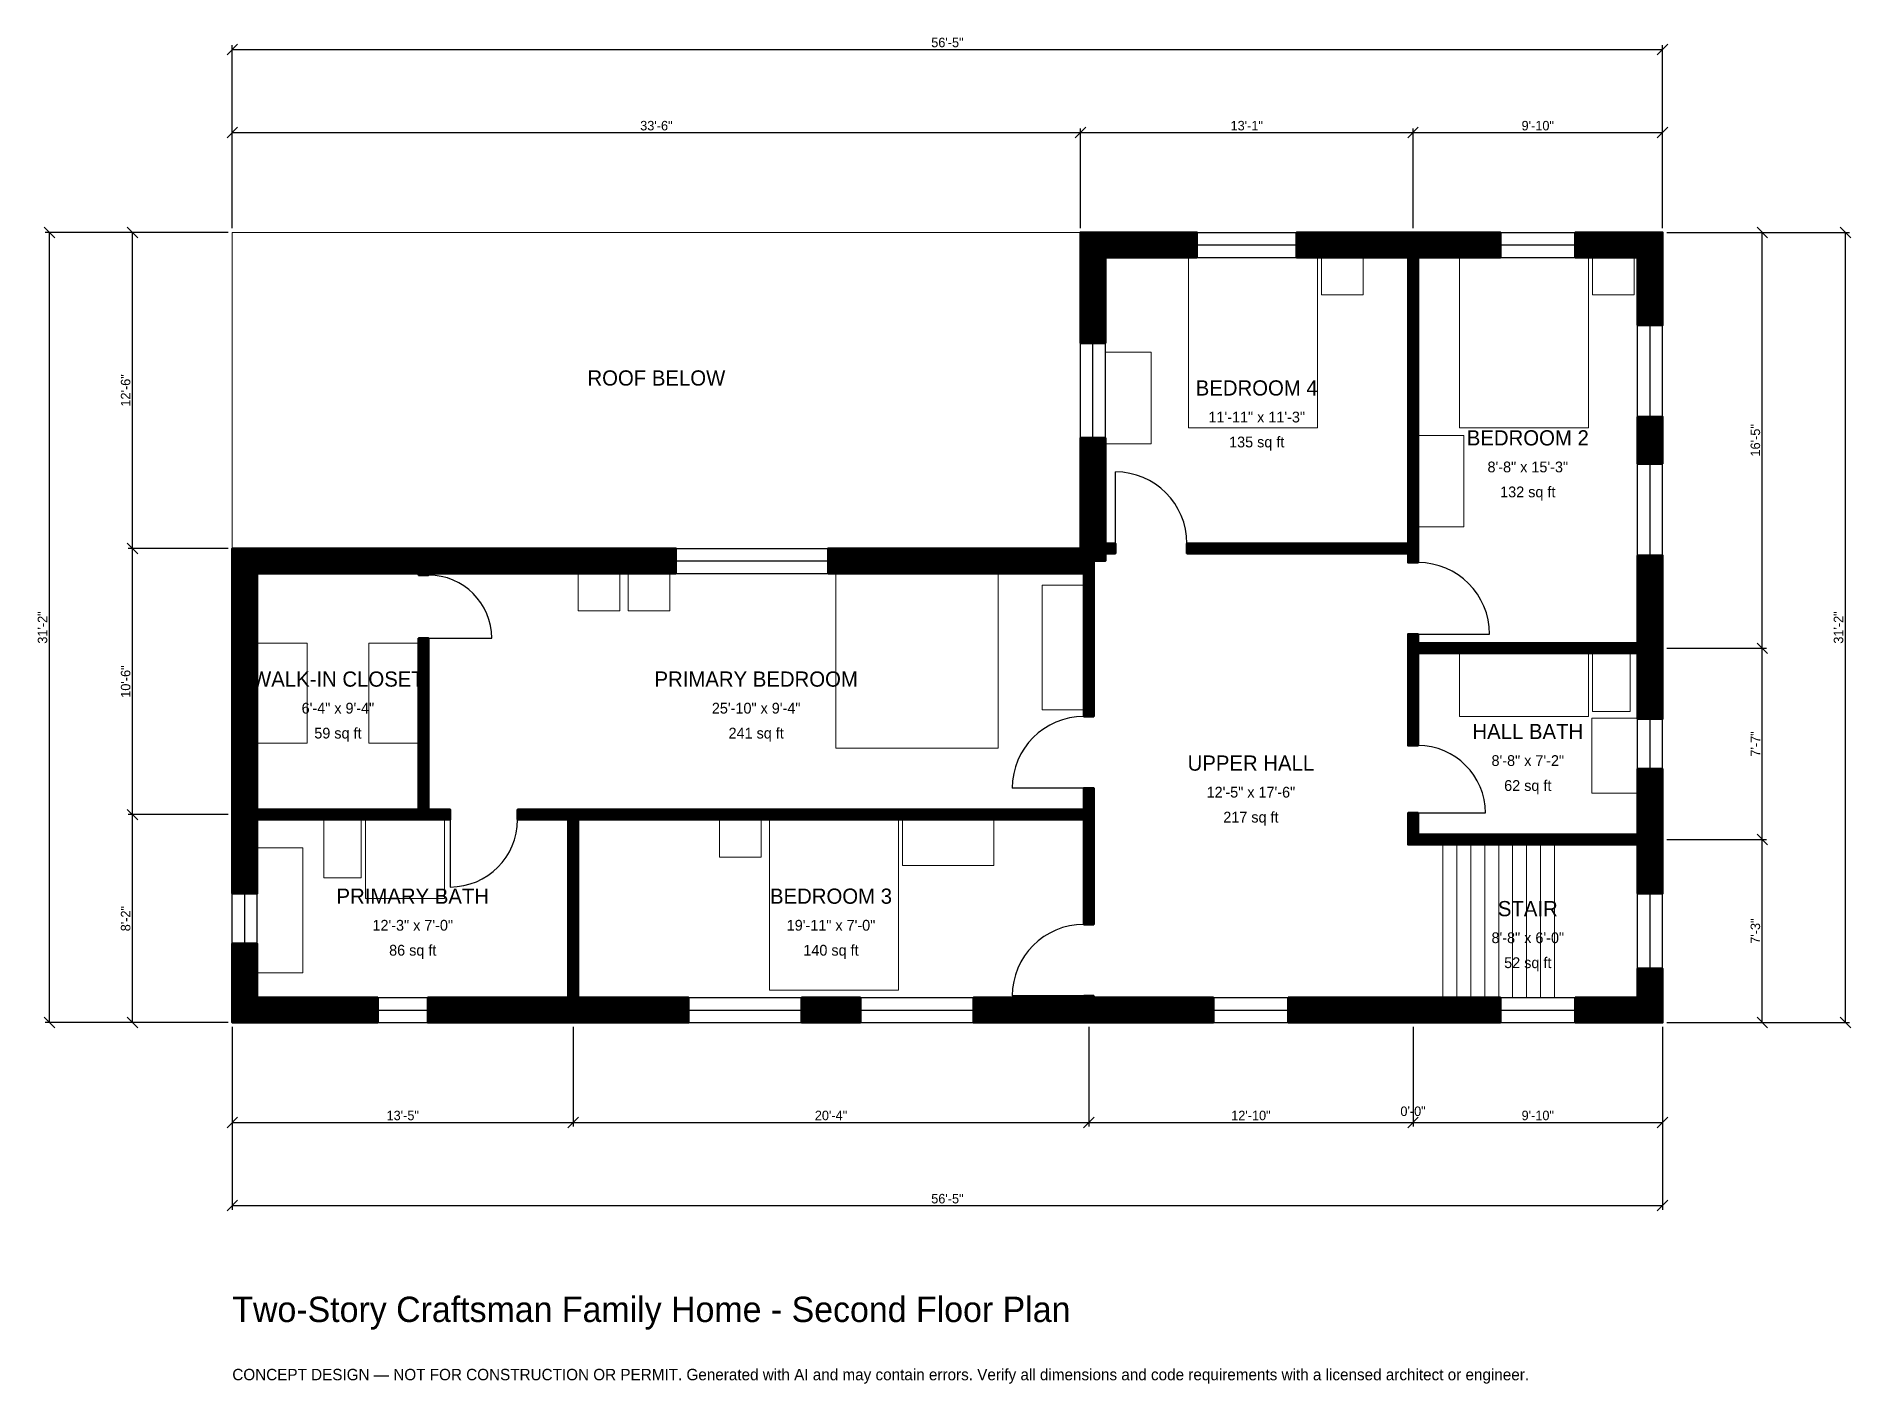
# Model space of a CAD drawing. Header units: inches. Extents: x -93 to 766, y -171 to 467.
import ezdxf
from ezdxf.enums import TextEntityAlignment as Align

# ---------------------------------------------------------------- set-up
doc = ezdxf.new("R2010")
doc.units = ezdxf.units.IN
doc.header["$MEASUREMENT"] = 0
doc.linetypes.add('DASHED', pattern=[0.6, 0.5, -0.1])
for name, color, linetype, lineweight in [('A-ANNO-DIMS', 1, 'Continuous', 13), ('A-ANNO-TEXT', 7, 'Continuous', 18), ('A-AREA-IDEN', 7, 'Continuous', 18), ('A-DOOR', 2, 'Continuous', 25), ('A-FLOR-FIXT', 9, 'Continuous', 13), ('A-FLOR-STRS', 3, 'Continuous', 18), ('A-FURN', 9, 'Continuous', 13), ('A-GLAZ', 4, 'Continuous', 25), ('A-SITE-PAVE', 8, 'Continuous', 13), ('A-WALL', 7, 'Continuous', 50), ('A-WALL-PATT', 8, 'Continuous', 13)]:
    doc.layers.add(name, color=color, linetype=linetype, lineweight=lineweight)
doc.dimstyles.new('PLAN', dxfattribs={"dimtxt": 4.5, "dimasz": 3, "dimexe": 2, "dimexo": 2, "dimgap": 1, "dimtad": 1, "dimdec": 0, "dimlunit": 4, "dimtsz": 2.5, "dimcen": 2.5, "dimclrd": 1, "dimclre": 1, "dimazin": 3, "dimtfac": 1, "dimtmove": 0, "dimatfit": 3})

msp = doc.modelspace()

# ---------------------------------------------------------------- hatches: boundary and pattern name
at = {"layer": 'A-WALL-PATT'}
h = msp.add_hatch(dxfattribs=at)
h.set_pattern_fill('ANSI31', color=8, scale=0.8)
h.paths.add_polyline_path([(403.1496, 0), (403.1496, 0), (399.6063, 0), (350.9186, 0), (350.9186, 11.811), (399.6063, 11.811), (403.1496, 11.811), (403.1496, 12.5984), (407.874, 12.5984), (407.874, 11.811), (411.4173, 11.811), (464.5669, 11.811), (464.5669, 0), (411.4173, 0), (407.874, 0), (407.874, 0), (403.1496, 0)])
h.paths.add_polyline_path([(269.5538, 0), (269.5538, 11.811), (297.3753, 11.811), (297.3753, 0), (269.5538, 0)])
h.paths.add_polyline_path([(167.3228, 0), (163.7795, 0), (163.7795, 0), (159.0551, 0), (159.0551, 0), (155.5118, 0), (92.5197, 0), (92.5197, 11.811), (155.5118, 11.811), (159.0551, 11.811), (159.0551, 96.063), (135.0394, 96.063), (135.0394, 100.7874), (159.0551, 100.7874), (163.7795, 100.7874), (403.1496, 100.7874), (403.1496, 111.0236), (407.874, 111.0236), (407.874, 100.7874), (407.874, 96.063), (407.874, 46.4567), (403.1496, 46.4567), (403.1496, 96.063), (163.7795, 96.063), (163.7795, 11.811), (167.3228, 11.811), (216.0105, 11.811), (216.0105, 0), (167.3228, 0)])
h.paths.add_polyline_path([(11.811, 0), (11.811, 0), (0, 0), (0, 0), (0, 0), (0, 0), (0, 0), (0, 11.811), (0, 11.811), (0, 37.4016), (11.811, 37.4016), (11.811, 11.811), (68.8976, 11.811), (68.8976, 0), (11.811, 0)])
h.paths.add_polyline_path([(0, 92.5197), (0, 96.063), (0, 96.063), (0, 100.7874), (0, 100.7874), (0, 104.3307), (0, 212.5984), (0, 212.5984), (0, 224.4094), (0, 224.4094), (0, 224.4095), (11.811, 224.4095), (11.811, 224.4094), (84.6457, 224.4094), (88.189, 224.4094), (88.189, 224.4095), (92.9134, 224.4095), (92.9134, 224.4094), (96.4567, 224.4094), (210.0394, 224.4094), (210.0394, 212.5984), (96.4567, 212.5984), (92.9134, 212.5984), (92.9134, 211.811), (88.189, 211.811), (88.189, 212.5984), (84.6457, 212.5984), (11.811, 212.5984), (11.811, 104.3307), (11.811, 100.7874), (88.189, 100.7874), (88.189, 181.8898), (92.9134, 181.8898), (92.9134, 100.7874), (103.1496, 100.7874), (103.1496, 96.063), (92.9134, 96.063), (88.189, 96.063), (11.811, 96.063), (11.811, 92.5197), (11.811, 61.0236), (0, 61.0236), (0, 92.5197)])
h.paths.add_polyline_path([(399.2126, 224.4094), (399.2126, 224.4095), (401.5748, 224.4095), (401.5748, 226.7717), (401.5748, 226.7717), (401.5748, 276.7717), (413.3858, 276.7717), (413.3858, 226.7717), (418.1102, 226.7717), (418.1102, 222.0472), (413.3858, 222.0472), (413.3858, 218.5039), (407.874, 218.5039), (407.874, 144.8819), (403.1496, 144.8819), (403.1496, 212.5984), (282.0866, 212.5984), (282.0866, 224.4094), (399.2126, 224.4094)])
h.paths.add_polyline_path([(401.5748, 362.2047), (401.5748, 362.2047), (401.5748, 374.0157), (401.5748, 374.0157), (401.5748, 374.0158), (413.3858, 374.0158), (413.3858, 374.0157), (456.6929, 374.0157), (456.6929, 362.2047), (413.3858, 362.2047), (413.3858, 321.6535), (401.5748, 321.6535), (401.5748, 362.2047)])
h.paths.add_polyline_path([(553.1496, 374.0157), (556.6929, 374.0157), (556.6929, 374.0158), (561.4173, 374.0158), (561.4173, 374.0157), (564.9606, 374.0157), (600.3937, 374.0157), (600.3937, 362.2047), (564.9606, 362.2047), (561.4173, 362.2047), (561.4173, 226.7717), (561.4173, 226.7717), (561.4173, 217.7165), (556.6929, 217.7165), (556.6929, 222.0472), (556.6929, 222.0472), (451.9685, 222.0472), (451.9685, 226.7717), (556.6929, 226.7717), (556.6929, 362.2047), (553.1496, 362.2047), (503.937, 362.2047), (503.937, 374.0157), (553.1496, 374.0157)])
h.paths.add_polyline_path([(665.3543, 374.0157), (665.3543, 374.0158), (677.1654, 374.0158), (677.1654, 374.0157), (677.1654, 374.0157), (677.1654, 362.2047), (677.1654, 362.2047), (677.1654, 330.0525), (665.3543, 330.0525), (665.3543, 362.2047), (635.8268, 362.2047), (635.8268, 374.0157), (665.3543, 374.0157)])
h.paths.add_polyline_path([(677.1654, 264.4357), (665.3543, 264.4357), (665.3543, 286.7454), (677.1654, 286.7454), (677.1654, 264.4357)])
h.paths.add_polyline_path([(677.1654, 183.0709), (677.1654, 179.5276), (677.1654, 179.5276), (677.1654, 174.8031), (677.1654, 174.8031), (677.1654, 171.2598), (677.1654, 143.7008), (665.3543, 143.7008), (665.3543, 171.2598), (665.3543, 174.8031), (561.4173, 174.8031), (561.4173, 131.1024), (556.6929, 131.1024), (556.6929, 174.8031), (556.6929, 174.8031), (556.6929, 179.5276), (556.6929, 179.5276), (556.6929, 183.8583), (561.4173, 183.8583), (561.4173, 179.5276), (665.3543, 179.5276), (665.3543, 183.0709), (665.3543, 221.1286), (677.1654, 221.1286), (677.1654, 183.0709)])
h.paths.add_polyline_path([(677.1654, 92.5197), (677.1654, 88.9764), (677.1654, 88.9764), (677.1654, 84.252), (677.1654, 84.252), (677.1654, 80.7087), (677.1654, 61.0236), (665.3543, 61.0236), (665.3543, 80.7087), (665.3543, 84.252), (561.4173, 84.252), (556.6929, 84.252), (556.6929, 84.252), (556.6929, 88.9764), (556.6929, 88.9764), (556.6929, 99.2126), (561.4173, 99.2126), (561.4173, 88.9764), (665.3543, 88.9764), (665.3543, 92.5197), (665.3543, 120.0787), (677.1654, 120.0787), (677.1654, 92.5197)])
h.paths.add_polyline_path([(677.1654, 11.811), (677.1654, 11.811), (677.1654, 0), (677.1654, 0), (677.1654, 0), (677.1654, 0), (665.3543, 0), (665.3543, 0), (635.8268, 0), (635.8268, 11.811), (665.3543, 11.811), (665.3543, 25.5906), (677.1654, 25.5906), (677.1654, 11.811)])
h.paths.add_polyline_path([(564.9606, 0), (553.1496, 0), (500, 0), (500, 11.811), (553.1496, 11.811), (564.9606, 11.811), (600.3937, 11.811), (600.3937, 0), (564.9606, 0)])

# ---------------------------------------------------------------- linework, layer by layer
at = {"layer": 'A-DOOR'}
for p, q in [((418.1102, 226.7717), (418.1102, 260.6299)), ((92.9134, 181.8898), (122.8346, 181.8898)), ((561.4173, 183.8583), (595.2756, 183.8583)), ((403.1496, 111.0236), (369.2913, 111.0236)), ((103.1496, 96.063), (103.1496, 64.1732)), ((561.4173, 99.2126), (593.3071, 99.2126)), ((403.1496, 12.5984), (369.2913, 12.5984))]:
    msp.add_line(p, q, dxfattribs=at)
for centre, radius, start, end in [((418.1102, 226.7717), 33.8583, 0, 90), ((561.4173, 183.8583), 33.8583, 0, 90), ((92.9134, 181.8898), 29.9213, 0, 90), ((403.1496, 111.0236), 33.8583, 90, 180), ((561.4173, 99.2126), 31.8898, 0, 90), ((103.1496, 96.063), 31.8898, 270, 360), ((403.1496, 12.5984), 33.8583, 90, 180)]:
    msp.add_arc(centre, radius, start, end, dxfattribs=at)
at = {"layer": 'A-FLOR-FIXT'}
for points in [[(581.1024, 144.8819), (642.126, 144.8819), (642.126, 174.8031), (581.1024, 174.8031)], [(644.0945, 147.2441), (661.811, 147.2441), (661.811, 174.8031), (644.0945, 174.8031)], [(643.7008, 108.6614), (665.3543, 108.6614), (665.3543, 144.0945), (643.7008, 144.0945)], [(43.3071, 68.5039), (61.0236, 68.5039), (61.0236, 96.063), (43.3071, 96.063)], [(62.9921, 58.6614), (100.3937, 58.6614), (100.3937, 96.063), (62.9921, 96.063)], [(11.811, 23.622), (33.4646, 23.622), (33.4646, 82.6772), (11.811, 82.6772)]]:
    msp.add_lwpolyline(points, close=True, dxfattribs=at)
at = {"layer": 'A-FLOR-STRS'}
for p, q in [((573.2283, 11.811), (573.2283, 84.252)), ((579.8228, 11.811), (579.8228, 84.252)), ((586.4173, 11.811), (586.4173, 84.252)), ((593.0118, 11.811), (593.0118, 84.252)), ((599.6063, 11.811), (599.6063, 84.252)), ((606.2008, 11.811), (606.2008, 84.252)), ((612.7953, 11.811), (612.7953, 84.252)), ((619.3898, 11.811), (619.3898, 84.252)), ((625.9843, 11.811), (625.9843, 84.252))]:
    msp.add_line(p, q, dxfattribs=at)
at = {"layer": 'A-FURN'}
for points in [[(452.7559, 281.4961), (513.7795, 281.4961), (513.7795, 362.2047), (452.7559, 362.2047)], [(515.748, 344.4882), (535.4331, 344.4882), (535.4331, 362.2047), (515.748, 362.2047)], [(581.1024, 281.4961), (642.126, 281.4961), (642.126, 362.2047), (581.1024, 362.2047)], [(644.0945, 344.4882), (663.7795, 344.4882), (663.7795, 362.2047), (644.0945, 362.2047)], [(413.3858, 274.0157), (435.0394, 274.0157), (435.0394, 317.3228), (413.3858, 317.3228)], [(561.4173, 234.6457), (583.0709, 234.6457), (583.0709, 277.9528), (561.4173, 277.9528)], [(163.7795, 194.8819), (183.4646, 194.8819), (183.4646, 212.5984), (163.7795, 212.5984)], [(187.4016, 194.8819), (207.0866, 194.8819), (207.0866, 212.5984), (187.4016, 212.5984)], [(285.8268, 129.9213), (362.5984, 129.9213), (362.5984, 212.5984), (285.8268, 212.5984)], [(383.4646, 148.0315), (403.1496, 148.0315), (403.1496, 207.0866), (383.4646, 207.0866)], [(11.811, 132.2835), (35.4331, 132.2835), (35.4331, 179.5276), (11.811, 179.5276)], [(64.5669, 132.2835), (88.189, 132.2835), (88.189, 179.5276), (64.5669, 179.5276)], [(230.7087, 78.3465), (250.3937, 78.3465), (250.3937, 96.063), (230.7087, 96.063)], [(254.3307, 15.3543), (315.3543, 15.3543), (315.3543, 96.063), (254.3307, 96.063)], [(317.3228, 74.4094), (360.6299, 74.4094), (360.6299, 96.063), (317.3228, 96.063)]]:
    msp.add_lwpolyline(points, close=True, dxfattribs=at)
at = {"layer": 'A-GLAZ'}
for p, q in [((456.6929, 374.0157), (503.937, 374.0157)), ((600.3937, 374.0157), (635.8268, 374.0157)), ((456.6929, 368.1102), (503.937, 368.1102)), ((456.6929, 362.2047), (503.937, 362.2047)), ((600.3937, 368.1102), (635.8268, 368.1102)), ((600.3937, 362.2047), (635.8268, 362.2047)), ((665.3543, 286.7454), (665.3543, 330.0525)), ((671.2598, 286.7454), (671.2598, 330.0525)), ((677.1654, 286.7454), (677.1654, 330.0525)), ((401.5748, 276.7717), (401.5748, 321.6535)), ((407.4803, 276.7717), (407.4803, 321.6535)), ((413.3858, 276.7717), (413.3858, 321.6535)), ((665.3543, 221.1286), (665.3543, 264.4357)), ((671.2598, 221.1286), (671.2598, 264.4357)), ((677.1654, 221.1286), (677.1654, 264.4357)), ((210.0394, 224.4094), (282.0866, 224.4094)), ((210.0394, 218.5039), (282.0866, 218.5039)), ((210.0394, 212.5984), (282.0866, 212.5984)), ((665.3543, 120.0787), (665.3543, 143.7008)), ((671.2598, 120.0787), (671.2598, 143.7008)), ((677.1654, 120.0787), (677.1654, 143.7008)), ((0, 37.4016), (0, 61.0236)), ((5.9055, 37.4016), (5.9055, 61.0236)), ((11.811, 37.4016), (11.811, 61.0236)), ((665.3543, 25.5906), (665.3543, 61.0236)), ((671.2598, 25.5906), (671.2598, 61.0236)), ((677.1654, 25.5906), (677.1654, 61.0236)), ((68.8976, 11.811), (92.5197, 11.811)), ((216.0105, 11.811), (269.5538, 11.811)), ((297.3753, 11.811), (350.9186, 11.811)), ((464.5669, 11.811), (500, 11.811)), ((600.3937, 11.811), (635.8268, 11.811)), ((68.8976, 5.9055), (92.5197, 5.9055)), ((68.8976, 0), (92.5197, 0)), ((216.0105, 5.9055), (269.5538, 5.9055)), ((216.0105, 0), (269.5538, 0)), ((297.3753, 5.9055), (350.9186, 5.9055)), ((297.3753, 0), (350.9186, 0)), ((464.5669, 5.9055), (500, 5.9055)), ((464.5669, 0), (500, 0)), ((600.3937, 5.9055), (635.8268, 5.9055)), ((600.3937, 0), (635.8268, 0))]:
    msp.add_line(p, q, dxfattribs=at)
at = {"layer": 'A-SITE-PAVE', "linetype": 'DASHED'}
msp.add_lwpolyline([(0, 224.4094), (401.5748, 224.4094), (401.5748, 374.0157), (0, 374.0157)], close=True, dxfattribs=at)
at = {"layer": 'A-WALL'}
for points in [[(401.5748, 362.2047), (401.5748, 362.2047), (401.5748, 374.0157), (401.5748, 374.0157), (401.5748, 374.0158), (413.3858, 374.0158), (413.3858, 374.0157), (456.6929, 374.0157), (456.6929, 362.2047), (413.3858, 362.2047), (413.3858, 321.6535), (401.5748, 321.6535), (401.5748, 362.2047)], [(553.1496, 374.0157), (556.6929, 374.0157), (556.6929, 374.0158), (561.4173, 374.0158), (561.4173, 374.0157), (564.9606, 374.0157), (600.3937, 374.0157), (600.3937, 362.2047), (564.9606, 362.2047), (561.4173, 362.2047), (561.4173, 226.7717), (561.4173, 226.7717), (561.4173, 217.7165), (556.6929, 217.7165), (556.6929, 222.0472), (556.6929, 222.0472), (451.9685, 222.0472), (451.9685, 226.7717), (556.6929, 226.7717), (556.6929, 362.2047), (553.1496, 362.2047), (503.937, 362.2047), (503.937, 374.0157), (553.1496, 374.0157)], [(665.3543, 374.0157), (665.3543, 374.0158), (677.1654, 374.0158), (677.1654, 374.0157), (677.1654, 374.0157), (677.1654, 362.2047), (677.1654, 362.2047), (677.1654, 330.0525), (665.3543, 330.0525), (665.3543, 362.2047), (635.8268, 362.2047), (635.8268, 374.0157), (665.3543, 374.0157)], [(677.1654, 264.4357), (665.3543, 264.4357), (665.3543, 286.7454), (677.1654, 286.7454), (677.1654, 264.4357)], [(399.2126, 224.4094), (399.2126, 224.4095), (401.5748, 224.4095), (401.5748, 226.7717), (401.5748, 226.7717), (401.5748, 276.7717), (413.3858, 276.7717), (413.3858, 226.7717), (418.1102, 226.7717), (418.1102, 222.0472), (413.3858, 222.0472), (413.3858, 218.5039), (407.874, 218.5039), (407.874, 144.8819), (403.1496, 144.8819), (403.1496, 212.5984), (282.0866, 212.5984), (282.0866, 224.4094), (399.2126, 224.4094)], [(0, 92.5197), (0, 96.063), (0, 96.063), (0, 100.7874), (0, 100.7874), (0, 104.3307), (0, 212.5984), (0, 212.5984), (0, 224.4094), (0, 224.4094), (0, 224.4095), (11.811, 224.4095), (11.811, 224.4094), (84.6457, 224.4094), (88.189, 224.4094), (88.189, 224.4095), (92.9134, 224.4095), (92.9134, 224.4094), (96.4567, 224.4094), (210.0394, 224.4094), (210.0394, 212.5984), (96.4567, 212.5984), (92.9134, 212.5984), (92.9134, 211.811), (88.189, 211.811), (88.189, 212.5984), (84.6457, 212.5984), (11.811, 212.5984), (11.811, 104.3307), (11.811, 100.7874), (88.189, 100.7874), (88.189, 181.8898), (92.9134, 181.8898), (92.9134, 100.7874), (103.1496, 100.7874), (103.1496, 96.063), (92.9134, 96.063), (88.189, 96.063), (11.811, 96.063), (11.811, 92.5197), (11.811, 61.0236), (0, 61.0236), (0, 92.5197)], [(677.1654, 183.0709), (677.1654, 179.5276), (677.1654, 179.5276), (677.1654, 174.8031), (677.1654, 174.8031), (677.1654, 171.2598), (677.1654, 143.7008), (665.3543, 143.7008), (665.3543, 171.2598), (665.3543, 174.8031), (561.4173, 174.8031), (561.4173, 131.1024), (556.6929, 131.1024), (556.6929, 174.8031), (556.6929, 174.8031), (556.6929, 179.5276), (556.6929, 179.5276), (556.6929, 183.8583), (561.4173, 183.8583), (561.4173, 179.5276), (665.3543, 179.5276), (665.3543, 183.0709), (665.3543, 221.1286), (677.1654, 221.1286), (677.1654, 183.0709)], [(677.1654, 92.5197), (677.1654, 88.9764), (677.1654, 88.9764), (677.1654, 84.252), (677.1654, 84.252), (677.1654, 80.7087), (677.1654, 61.0236), (665.3543, 61.0236), (665.3543, 80.7087), (665.3543, 84.252), (561.4173, 84.252), (556.6929, 84.252), (556.6929, 84.252), (556.6929, 88.9764), (556.6929, 88.9764), (556.6929, 99.2126), (561.4173, 99.2126), (561.4173, 88.9764), (665.3543, 88.9764), (665.3543, 92.5197), (665.3543, 120.0787), (677.1654, 120.0787), (677.1654, 92.5197)], [(167.3228, 0), (163.7795, 0), (163.7795, 0), (159.0551, 0), (159.0551, 0), (155.5118, 0), (92.5197, 0), (92.5197, 11.811), (155.5118, 11.811), (159.0551, 11.811), (159.0551, 96.063), (135.0394, 96.063), (135.0394, 100.7874), (159.0551, 100.7874), (163.7795, 100.7874), (403.1496, 100.7874), (403.1496, 111.0236), (407.874, 111.0236), (407.874, 100.7874), (407.874, 96.063), (407.874, 46.4567), (403.1496, 46.4567), (403.1496, 96.063), (163.7795, 96.063), (163.7795, 11.811), (167.3228, 11.811), (216.0105, 11.811), (216.0105, 0), (167.3228, 0)], [(11.811, 0), (11.811, 0), (0, 0), (0, 0), (0, 0), (0, 0), (0, 0), (0, 11.811), (0, 11.811), (0, 37.4016), (11.811, 37.4016), (11.811, 11.811), (68.8976, 11.811), (68.8976, 0), (11.811, 0)], [(677.1654, 11.811), (677.1654, 11.811), (677.1654, 0), (677.1654, 0), (677.1654, 0), (677.1654, 0), (665.3543, 0), (665.3543, 0), (635.8268, 0), (635.8268, 11.811), (665.3543, 11.811), (665.3543, 25.5906), (677.1654, 25.5906), (677.1654, 11.811)], [(269.5538, 0), (269.5538, 11.811), (297.3753, 11.811), (297.3753, 0), (269.5538, 0)], [(403.1496, 0), (403.1496, 0), (399.6063, 0), (350.9186, 0), (350.9186, 11.811), (399.6063, 11.811), (403.1496, 11.811), (403.1496, 12.5984), (407.874, 12.5984), (407.874, 11.811), (411.4173, 11.811), (464.5669, 11.811), (464.5669, 0), (411.4173, 0), (407.874, 0), (407.874, 0), (403.1496, 0)], [(564.9606, 0), (553.1496, 0), (500, 0), (500, 11.811), (553.1496, 11.811), (564.9606, 11.811), (600.3937, 11.811), (600.3937, 0), (564.9606, 0)]]:
    msp.add_lwpolyline(points, close=True, dxfattribs=at)

# ---------------------------------------------------------------- texts
at = {"layer": 'A-ANNO-TEXT'}
for s, height, p in [('Two-Story Craftsman Family Home - Second Floor Plan', 12, (0, -141.7323)), ('CONCEPT DESIGN — NOT FOR CONSTRUCTION OR PERMIT. Generated with AI and may contain errors. Verify all dimensions and code requirements with a licensed architect or engineer.', 5.4, (0, -169.2913))]:
    msp.add_text(s, height=height, dxfattribs=at).set_placement(p)
at = {"layer": 'A-AREA-IDEN'}
for s, height, p in [('ROOF BELOW', 7.2, (200.7874, 305.1181)), ('BEDROOM 4', 7.2, (485.0394, 300.3937)), ('11\'-11" x 11\'-3"', 5.1, (485.0394, 286.6142)), ('135 sq ft', 5.1, (485.0394, 274.8031)), ('BEDROOM 2', 7.2, (613.3858, 276.7717)), ('8\'-8" x 15\'-3"', 5.1, (613.3858, 262.9921)), ('132 sq ft', 5.1, (613.3858, 251.1811)), ('WALK-IN CLOSET', 7.2, (50, 162.5984)), ('PRIMARY BEDROOM', 7.2, (248.0315, 162.5984)), ('6\'-4" x 9\'-4"', 5.1, (50, 148.8189)), ('25\'-10" x 9\'-4"', 5.1, (248.0315, 148.8189)), ('59 sq ft', 5.1, (50, 137.0079)), ('241 sq ft', 5.1, (248.0315, 137.0079)), ('HALL BATH', 7.2, (613.3858, 137.7953)), ('UPPER HALL', 7.2, (482.2835, 122.8346)), ('8\'-8" x 7\'-2"', 5.1, (613.3858, 124.0157)), ('62 sq ft', 5.1, (613.3858, 112.2047)), ('12\'-5" x 17\'-6"', 5.1, (482.2835, 109.0551)), ('217 sq ft', 5.1, (482.2835, 97.2441)), ('PRIMARY BATH', 7.2, (85.4331, 59.8425)), ('BEDROOM 3', 7.2, (283.4646, 59.8425)), ('STAIR', 7.2, (613.3858, 53.937)), ('12\'-3" x 7\'-0"', 5.1, (85.4331, 46.063)), ('19\'-11" x 7\'-0"', 5.1, (283.4646, 46.063)), ('86 sq ft', 5.1, (85.4331, 34.252)), ('140 sq ft', 5.1, (283.4646, 34.252)), ('8\'-8" x 6\'-0"', 5.1, (613.3858, 40.1575)), ('52 sq ft', 5.1, (613.3858, 28.3465))]:
    msp.add_text(s, height=height, dxfattribs=at).set_placement(p, align=Align.MIDDLE_CENTER)

# ---------------------------------------------------------------- dimensions: what is measured, and where the dimension line sits
at = {"layer": 'A-ANNO-DIMS'}
for base, p1, p2, text in [((0, 460.6299), (0, 374.0157), (677.1654, 374.0157), '56\'-5"'), ((0, 421.2598), (0, 374.0157), (401.5748, 374.0157), '33\'-6"'), ((401.5748, 421.2598), (401.5748, 374.0157), (559.0551, 374.0157), '13\'-1"'), ((559.0551, 421.2598), (559.0551, 374.0157), (677.1654, 374.0157), '9\'-10"'), ((0, -47.2441), (0, 0), (161.4173, 0), '13\'-5"'), ((0, -86.6142), (0, 0), (677.1654, 0), '56\'-5"'), ((161.4173, -47.2441), (161.4173, 0), (405.5118, 0), '20\'-4"'), ((405.5118, -47.2441), (405.5118, 0), (559.0551, 0), '12\'-10"'), ((559.0551, -47.2441), (559.0551, 0), (559.0551, 0), '0\'-0"'), ((559.0551, -47.2441), (559.0551, 0), (677.1654, 0), '9\'-10"')]:
    msp.add_linear_dim(base=base, p1=p1, p2=p2, text=text, dimstyle='PLAN', dxfattribs=at).render()
for base, p1, p2, text in [((-86.6142, 0), (0, 0), (0, 374.0157), '31\'-2"'), ((-47.2441, 224.4094), (0, 224.4094), (0, 374.0157), '12\'-6"'), ((724.4094, 177.1654), (677.1654, 177.1654), (677.1654, 374.0157), '16\'-5"'), ((763.7795, 0), (677.1654, 0), (677.1654, 374.0157), '31\'-2"'), ((-47.2441, 98.4252), (0, 98.4252), (0, 224.4094), '10\'-6"'), ((724.4094, 86.6142), (677.1654, 86.6142), (677.1654, 177.1654), '7\'-7"'), ((-47.2441, 0), (0, 0), (0, 98.4252), '8\'-2"'), ((724.4094, 0), (677.1654, 0), (677.1654, 86.6142), '7\'-3"')]:
    msp.add_linear_dim(base=base, p1=p1, p2=p2, angle=90, text=text, dimstyle='PLAN', dxfattribs=at).render()

doc.saveas('drawing.dxf')
